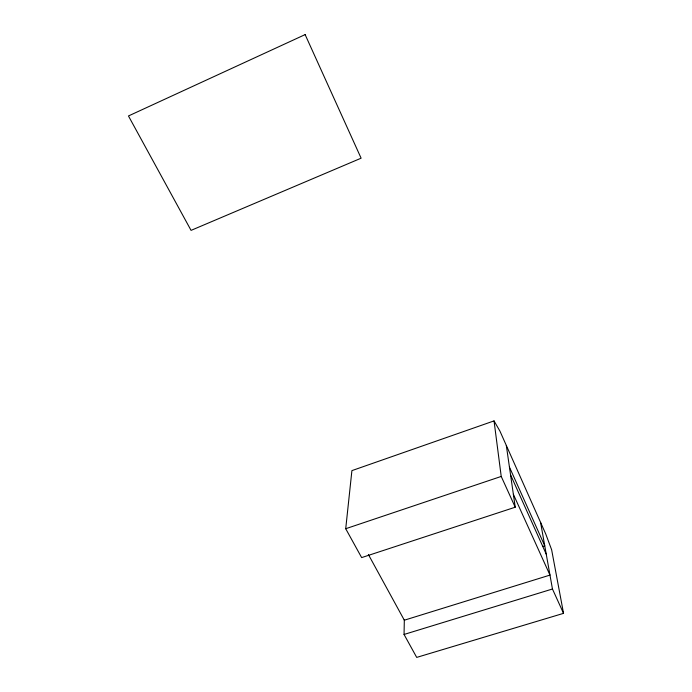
<?xml version="1.0" encoding="UTF-8"?>
<svg xmlns="http://www.w3.org/2000/svg" width="692" height="692" viewBox="0 0 692 692"><rect width="100%" height="100%" fill="white"/><g stroke="black" fill="none" stroke-linecap="round" stroke-linejoin="round"><path stroke-width="1.04" d="M506.31 445.423L515.229 507.21L361.648 557.596L345.715 528.723L351.908 470.621L494.036 420.9L499.944 431.125L545.728 533.964L551.636 549.768L563.539 613.354L416.705 657.4L404.05 634.46L404.336 619.487M345.715 528.723L501.224 476.433L494.036 420.9M542.692 546.464L544.751 545.806L509.433 467.091M404.05 634.46L552.458 589.004L563.539 613.354M368.369 554.491L404.318 620.205L549.976 575.095L513.36 494.27M501.224 476.433L515.229 507.21M510.549 474.816L546.239 554.136M540.573 522.373L552.458 589.004M305.129 34.6L128.461 115.962L191.053 230.375L361.112 158.191L305.129 34.6"/></g></svg>
